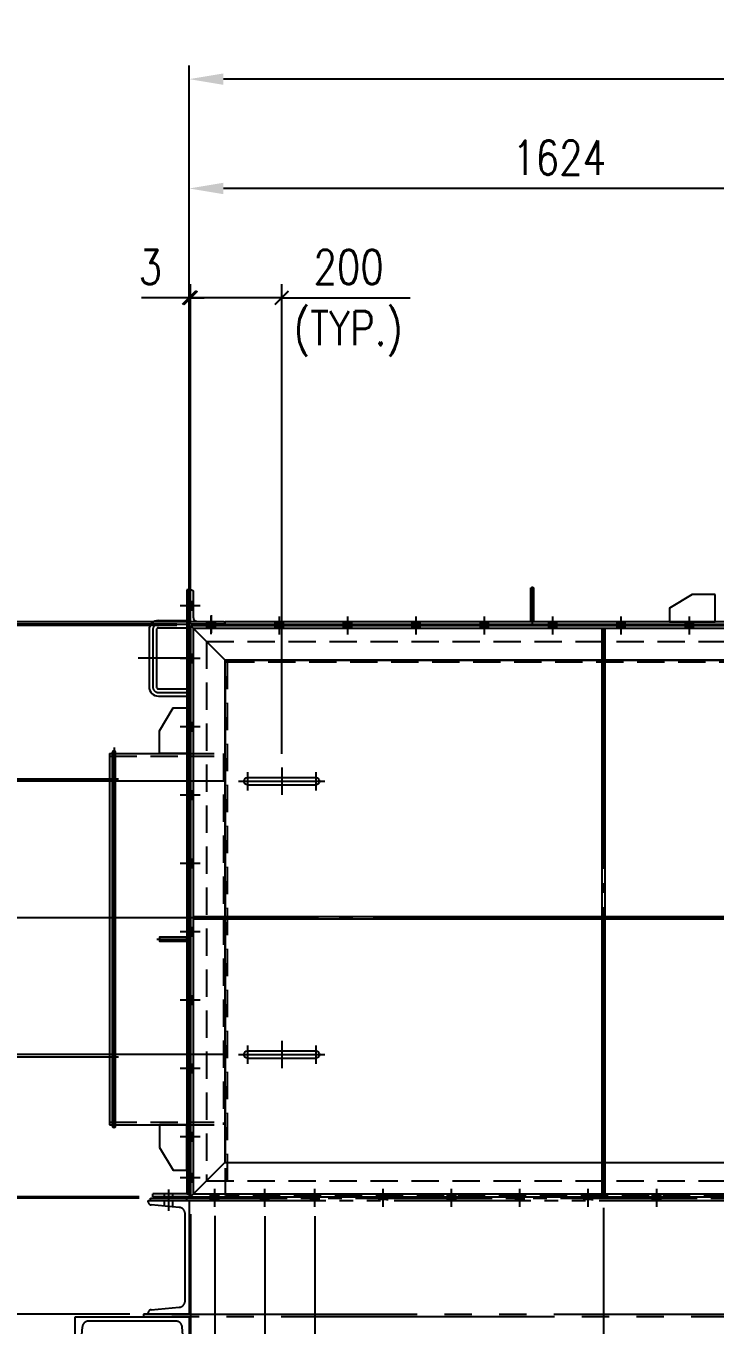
# Model space of a CAD drawing. Header units: millimetres. Extents: x 0 to 232280, y -26939 to 23794.
# Drawn here: x 31677 to 33190, y -11674 to -8822 of the extents above; entities that cross this region are included whole.
import ezdxf

# ---------------------------------------------------------------- set-up
doc = ezdxf.new("R2010")
doc.units = ezdxf.units.MM
doc.header["$LTSCALE"] = 30
for name, pattern in [('JNK-CENTER', [34, 30, -1.5, 1, -1.5]), ('JNK-HIDDEN', [3, 2, -1]), ('JNK-PHANTOM', [15, 10, -1, 1, -1, 1, -1]), ('PHA', [30, 20, -2, 2, -2, 2, -2])]:
    doc.linetypes.add(name, pattern=pattern)
for name, color, linetype in [('CEN-R', 1, 'JNK-CENTER'), ('CON-G', 3, 'Continuous'), ('CON-W', 7, 'Continuous'), ('Dim-W', 7, 'Continuous'), ('HID-Y', 2, 'JNK-HIDDEN'), ('PAN-W', 6, 'PHA'), ('PHA-M', 6, 'JNK-PHANTOM'), ('RET PL', 2, 'Continuous'), ('STL-OBJT', 7, 'Continuous'), ('TXT-Y', 2, 'Continuous')]:
    doc.layers.add(name, color=color, linetype=linetype)
doc.styles.add('SIMPLEX', font='simplex.shx', dxfattribs={"width": 0.8})
doc.dimstyles.new('DIM30', dxfattribs={"dimscale": 30, "dimtxt": 2.5, "dimasz": 2.5, "dimexe": 1, "dimexo": 1, "dimgap": 1, "dimtad": 1, "dimdec": 0, "dimdsep": 46, "dimtxsty": 'SIMPLEX', "dimcen": 0, "dimclrd": 7, "dimclre": 7, "dimclrt": 2, "dimadec": 1, "dimazin": 2, "dimtfac": 1, "dimtdec": 0, "dimtix": 1, "dimtmove": 2, "dimatfit": 0, "dimfxl": 1, "dimtolj": 1, "dimtzin": 0, "dimarcsym": 0})

# ---------------------------------------------------------------- blocks, each defined once
blk = doc.blocks.new('*D948')
at = {"layer": 'DEFPOINTS', "color": 0, "transparency": 16777216}
for p in [(32035.5, -8938.9), (32035.5, -10060.4), (43537.5, -10070.4)]:
    blk.add_point(p, dxfattribs=at)
at = {"layer": 'Dim-W', "color": 7, "lineweight": -2, "transparency": 16777216}
for p, q in [((32035.5, -10030.4), (32035.5, -8908.9)), ((43537.5, -10040.4), (43537.5, -8908.9)), ((43462.5, -8938.9), (32110.5, -8938.9))]:
    blk.add_line(p, q, dxfattribs=at)
at = {"layer": 'Dim-W', "color": 7, "transparency": 16777216}
for points in [[(32110.5, -8926.4), (32110.5, -8951.4), (32035.5, -8938.9)], [(43462.5, -8926.4), (43462.5, -8951.4), (43537.5, -8938.9)]]:
    blk.add_solid(points, dxfattribs=at)
at = {"layer": 'Dim-W', "color": 2, "transparency": 16777216, "insert": (37786.5, -8871.4), "char_height": 75, "attachment_point": 5, "style": 'SIMPLEX'}
blk.add_mtext('\\A1;11502', dxfattribs=at)
blk = doc.blocks.new('*D949')
at = {"layer": 'DEFPOINTS', "color": 0, "transparency": 16777216}
for p in [(32035.5, -9178.9), (33659.5, -9609.9), (32035.5, -10060.4)]:
    blk.add_point(p, dxfattribs=at)
at = {"layer": 'Dim-W', "color": 7, "lineweight": -2, "transparency": 16777216}
for p, q in [((32035.5, -10030.4), (32035.5, -9148.9)), ((33659.5, -9579.9), (33659.5, -9148.9)), ((33584.5, -9178.9), (32110.5, -9178.9))]:
    blk.add_line(p, q, dxfattribs=at)
at = {"layer": 'Dim-W', "color": 7, "transparency": 16777216}
for points in [[(32110.5, -9166.4), (32110.5, -9191.4), (32035.5, -9178.9)], [(33584.5, -9166.4), (33584.5, -9191.4), (33659.5, -9178.9)]]:
    blk.add_solid(points, dxfattribs=at)
at = {"layer": 'Dim-W', "color": 2, "transparency": 16777216, "insert": (32847.5, -9111.4), "char_height": 75, "attachment_point": 5, "style": 'SIMPLEX'}
blk.add_mtext('\\A1;1624', dxfattribs=at)
blk = doc.blocks.new('*D965')
at = {"layer": 'DEFPOINTS', "color": 0, "transparency": 16777216}
for p in [(30206.4, -10138.4), (32038.5, -10138.4), (31131.5, -10780.4)]:
    blk.add_point(p, dxfattribs=at)
at = {"layer": 'Dim-W', "color": 7, "lineweight": -2, "transparency": 16777216}
for p, q in [((32008.5, -10138.4), (30176.4, -10138.4)), ((30206.4, -10705.4), (30206.4, -10213.4)), ((31101.5, -10780.4), (30176.4, -10780.4))]:
    blk.add_line(p, q, dxfattribs=at)
at = {"layer": 'Dim-W', "color": 7, "transparency": 16777216}
for points in [[(30193.9, -10213.4), (30218.9, -10213.4), (30206.4, -10138.4)], [(30193.9, -10705.4), (30218.9, -10705.4), (30206.4, -10780.4)]]:
    blk.add_solid(points, dxfattribs=at)
at = {"layer": 'Dim-W', "color": 2, "transparency": 16777216, "insert": (30132.8, -10449.4), "char_height": 75, "attachment_point": 5, "rotation": 90, "style": 'SIMPLEX'}
blk.add_mtext('\\A1;642', dxfattribs=at)
blk = doc.blocks.new('*D966')
at = {"layer": 'DEFPOINTS', "color": 0, "transparency": 16777216}
for p in [(29726.4, -10780.4), (29808.7, -10780.4), (31935.5, -11650.4)]:
    blk.add_point(p, dxfattribs=at)
at = {"layer": 'Dim-W', "color": 7, "lineweight": -2, "transparency": 16777216}
for p, q in [((29778.7, -10780.4), (29696.4, -10780.4)), ((29726.4, -11575.4), (29726.4, -10855.4)), ((31905.5, -11650.4), (29696.4, -11650.4))]:
    blk.add_line(p, q, dxfattribs=at)
at = {"layer": 'Dim-W', "color": 7, "transparency": 16777216}
for points in [[(29713.9, -10855.4), (29738.9, -10855.4), (29726.4, -10780.4)], [(29713.9, -11575.4), (29738.9, -11575.4), (29726.4, -11650.4)]]:
    blk.add_solid(points, dxfattribs=at)
at = {"layer": 'Dim-W', "color": 2, "transparency": 16777216, "insert": (29658.3, -11192.7), "char_height": 75, "attachment_point": 5, "rotation": 90, "style": 'SIMPLEX'}
blk.add_mtext('\\A1;870', dxfattribs=at)
blk = doc.blocks.new('*D967')
at = {"layer": 'DEFPOINTS', "color": 0, "transparency": 16777216}
for p in [(31955.5, -11395.4), (29966.4, -11650.4), (31935.5, -11650.4)]:
    blk.add_point(p, dxfattribs=at)
at = {"layer": 'Dim-W', "color": 7, "lineweight": -2, "transparency": 16777216}
for p, q in [((31925.5, -11395.4), (29936.4, -11395.4)), ((29966.4, -11470.4), (29966.4, -11575.4)), ((31905.5, -11650.4), (29936.4, -11650.4))]:
    blk.add_line(p, q, dxfattribs=at)
at = {"layer": 'Dim-W', "color": 7, "transparency": 16777216}
for points in [[(29953.9, -11470.4), (29978.9, -11470.4), (29966.4, -11395.4)], [(29953.9, -11575.4), (29978.9, -11575.4), (29966.4, -11650.4)]]:
    blk.add_solid(points, dxfattribs=at)
at = {"layer": 'Dim-W', "color": 2, "transparency": 16777216, "insert": (29897.5, -11500.4), "char_height": 75, "attachment_point": 5, "rotation": 90, "style": 'SIMPLEX'}
blk.add_mtext('\\A1;255', dxfattribs=at)
blk = doc.blocks.new('*D968')
at = {"layer": 'DEFPOINTS', "color": 0, "transparency": 16777216}
for p in [(29966.4, -11392.4), (31955.5, -11392.4), (31955.5, -11395.4)]:
    blk.add_point(p, dxfattribs=at)
at = {"layer": 'Dim-W', "color": 7, "lineweight": -2, "transparency": 16777216}
for p, q in [((29966.4, -11317.4), (29966.4, -11242.4)), ((31925.5, -11392.4), (29936.4, -11392.4)), ((31925.5, -11395.4), (29936.4, -11395.4)), ((29966.4, -11395.4), (29966.4, -11392.4)), ((29966.4, -11470.4), (29966.4, -11545.4))]:
    blk.add_line(p, q, dxfattribs=at)
at = {"layer": 'Dim-W', "color": 7, "transparency": 16777216}
for points in [[(29953.9, -11317.4), (29978.9, -11317.4), (29966.4, -11392.4)], [(29953.9, -11470.4), (29978.9, -11470.4), (29966.4, -11395.4)]]:
    blk.add_solid(points, dxfattribs=at)
at = {"layer": 'Dim-W', "color": 2, "transparency": 16777216, "insert": (30034, -11332.6), "char_height": 75, "attachment_point": 5, "rotation": 90, "style": 'SIMPLEX'}
blk.add_mtext('\\A1;*3', dxfattribs=at)
blk = doc.blocks.new('*D969')
at = {"layer": 'DEFPOINTS', "color": 0, "transparency": 16777216}
for p in [(31131.5, -10780.4), (30206.4, -11392.4), (31955.5, -11392.4)]:
    blk.add_point(p, dxfattribs=at)
at = {"layer": 'Dim-W', "color": 7, "lineweight": -2, "transparency": 16777216}
for p, q in [((31101.5, -10780.4), (30176.4, -10780.4)), ((30206.4, -10855.4), (30206.4, -11317.4)), ((31925.5, -11392.4), (30176.4, -11392.4))]:
    blk.add_line(p, q, dxfattribs=at)
at = {"layer": 'Dim-W', "color": 7, "transparency": 16777216}
for points in [[(30193.9, -10855.4), (30218.9, -10855.4), (30206.4, -10780.4)], [(30193.9, -11317.4), (30218.9, -11317.4), (30206.4, -11392.4)]]:
    blk.add_solid(points, dxfattribs=at)
at = {"layer": 'Dim-W', "color": 2, "transparency": 16777216, "insert": (30138.9, -11086.4), "char_height": 75, "attachment_point": 5, "rotation": 90, "style": 'SIMPLEX'}
blk.add_mtext('\\A1;612', dxfattribs=at)
blk = doc.blocks.new('*D970')
at = {"layer": 'DEFPOINTS', "color": 0, "transparency": 16777216}
for p in [(29966.4, -10135.4), (32038.5, -10135.4), (32038.5, -10138.4)]:
    blk.add_point(p, dxfattribs=at)
at = {"layer": 'Dim-W', "color": 7, "lineweight": -2, "transparency": 16777216}
for p, q in [((29966.4, -10060.4), (29966.4, -9985.4)), ((32008.5, -10135.4), (29936.4, -10135.4)), ((32008.5, -10138.4), (29936.4, -10138.4)), ((29966.4, -10138.4), (29966.4, -10135.4)), ((29966.4, -10213.4), (29966.4, -10288.4))]:
    blk.add_line(p, q, dxfattribs=at)
at = {"layer": 'Dim-W', "color": 7, "transparency": 16777216}
for points in [[(29953.9, -10060.4), (29978.9, -10060.4), (29966.4, -10135.4)], [(29953.9, -10213.4), (29978.9, -10213.4), (29966.4, -10138.4)]]:
    blk.add_solid(points, dxfattribs=at)
at = {"layer": 'Dim-W', "color": 2, "transparency": 16777216, "insert": (29890, -10059), "char_height": 75, "attachment_point": 5, "rotation": 90, "style": 'SIMPLEX'}
blk.add_mtext('\\A1;*3', dxfattribs=at)
blk = doc.blocks.new('*D834')
at = {"layer": 'DEFPOINTS', "color": 0, "transparency": 16777216}
for p in [(30446.4, -10480.4), (32143.5, -10480.4), (31131.5, -10780.4)]:
    blk.add_point(p, dxfattribs=at)
at = {"layer": 'Dim-W', "color": 7, "lineweight": -2, "transparency": 16777216}
for p, q in [((32113.5, -10480.4), (30416.4, -10480.4)), ((30446.4, -10705.4), (30446.4, -10555.4)), ((31101.5, -10780.4), (30416.4, -10780.4))]:
    blk.add_line(p, q, dxfattribs=at)
at = {"layer": 'Dim-W', "color": 7, "transparency": 16777216}
for points in [[(30433.9, -10555.4), (30458.9, -10555.4), (30446.4, -10480.4)], [(30433.9, -10705.4), (30458.9, -10705.4), (30446.4, -10780.4)]]:
    blk.add_solid(points, dxfattribs=at)
at = {"layer": 'Dim-W', "color": 2, "transparency": 16777216, "insert": (30378.9, -10630.4), "char_height": 75, "attachment_point": 5, "rotation": 90, "style": 'SIMPLEX'}
blk.add_mtext('\\A1;300', dxfattribs=at)
blk = doc.blocks.new('*D971')
at = {"layer": 'DEFPOINTS', "color": 0, "transparency": 16777216}
for p in [(30446.4, -10130.4), (32038.5, -10135.4), (32113.5, -10130.4)]:
    blk.add_point(p, dxfattribs=at)
at = {"layer": 'Dim-W', "color": 7, "lineweight": -2, "transparency": 16777216}
for p, q in [((30446.4, -10055.4), (30446.4, -9980.4)), ((32083.5, -10130.4), (30416.4, -10130.4)), ((32008.5, -10135.4), (30416.4, -10135.4)), ((30446.4, -10135.4), (30446.4, -10130.4)), ((30446.4, -10210.4), (30446.4, -10285.4))]:
    blk.add_line(p, q, dxfattribs=at)
at = {"layer": 'Dim-W', "color": 7, "transparency": 16777216}
for points in [[(30433.9, -10055.4), (30458.9, -10055.4), (30446.4, -10130.4)], [(30433.9, -10210.4), (30458.9, -10210.4), (30446.4, -10135.4)]]:
    blk.add_solid(points, dxfattribs=at)
at = {"layer": 'Dim-W', "color": 2, "transparency": 16777216, "insert": (30370, -9994.9), "char_height": 75, "attachment_point": 5, "rotation": 90, "style": 'SIMPLEX'}
blk.add_mtext('\\A1;{\\Fsimplex|c129;\\W0.8;PL.5t}', dxfattribs=at)
blk = doc.blocks.new('A$C114C44F1')
at = {"layer": 'CEN-R'}
for p, q in [((0, 95), (0, -95)), ((-20, 75), (20, 75)), ((-30, 0), (30, 0)), ((-20, -75), (20, -75))]:
    blk.add_line(p, q, dxfattribs=at)
at = {"layer": 'CON-G'}
for p, q in [((-8, 75), (-8, -75)), ((8, 75), (8, -75))]:
    blk.add_line(p, q, dxfattribs=at)
for centre, start, end in [((0, 75), 0, 180), ((0, -75), 180, 0)]:
    blk.add_arc(centre, 8, start, end, dxfattribs=at)
blk = doc.blocks.new('A$C3BC024E6')
at = {"layer": 'CEN-R'}
for p, q in [((-75, 62.5), (-75, -62.5)), ((-62.5, 75), (0, 75)), ((0, 0), (-107.2, 0)), ((-62.5, -75), (0, -75))]:
    blk.add_line(p, q, dxfattribs=at)
for centre, start, end in [((-62.5, 62.5), 90, 180), ((-62.5, -62.5), 180, 270)]:
    blk.add_arc(centre, 12.5, start, end, dxfattribs=at)
at = {"layer": 'CON-G'}
for p, q in [((-83, 62.5), (-83, -62.5)), ((-67, 62.5), (-67, -62.5)), ((-62.5, 83), (0, 83)), ((-62.5, 67), (0, 67)), ((-62.5, -67), (0, -67)), ((-62.5, -83), (0, -83))]:
    blk.add_line(p, q, dxfattribs=at)
for centre, radius, start, end in [((-62.5, 62.5), 20.5, 90, 180), ((-62.5, 62.5), 4.5, 90, 180), ((-62.5, -62.5), 20.5, 180, 270), ((-62.5, -62.5), 4.5, 180, 270)]:
    blk.add_arc(centre, radius, start, end, dxfattribs=at)
blk = doc.blocks.new('A$C22F44257')
at = {"layer": 'CEN-R'}
blk.add_line((0, 14), (0, -17.5), dxfattribs=at)
at = {"layer": 'HID-Y'}
for p, q in [((-9, 0), (-9, -6)), ((9, 0), (9, -6))]:
    blk.add_line(p, q, dxfattribs=at)
blk = doc.blocks.new('A$C1E9C7F7A')
at = {"layer": 'Dim-W'}
blk.add_solid([(-9, 31), (-9, 17), (9, 31), (9, 17)], dxfattribs=at)
at = {"layer": 'STL-OBJT', "rotation": 180}
for p in [(0, 25), (0, 17)]:
    blk.add_blockref('A$C22F44257', p, dxfattribs=at)
blk = doc.blocks.new('*D913')
at = {"layer": 'DEFPOINTS', "color": 0, "transparency": 16777216}
for p in [(32038.5, -11400.4), (35835, -11395.4), (32038.5, -12856.4)]:
    blk.add_point(p, dxfattribs=at)
at = {"layer": 'Dim-W', "color": 7, "lineweight": -2, "transparency": 16777216}
for p, q in [((32038.5, -11430.4), (32038.5, -12886.4)), ((35835, -11425.4), (35835, -12886.4)), ((35760, -12856.4), (32113.5, -12856.4))]:
    blk.add_line(p, q, dxfattribs=at)
at = {"layer": 'Dim-W', "color": 7, "transparency": 16777216}
for points in [[(32113.5, -12843.9), (32113.5, -12868.9), (32038.5, -12856.4)], [(35760, -12843.9), (35760, -12868.9), (35835, -12856.4)]]:
    blk.add_solid(points, dxfattribs=at)
at = {"layer": 'Dim-W', "color": 2, "transparency": 16777216, "insert": (33978.6, -12787.2), "char_height": 75, "attachment_point": 5, "style": 'SIMPLEX'}
blk.add_mtext('\\A1;3796.5', dxfattribs=at)
blk = doc.blocks.new('*D914')
at = {"layer": 'DEFPOINTS', "color": 0, "transparency": 16777216}
for p in [(32038.5, -11400.4), (32035.5, -12726.5), (32035.5, -12856.4)]:
    blk.add_point(p, dxfattribs=at)
at = {"layer": 'Dim-W', "color": 7, "lineweight": -2, "transparency": 16777216}
for p, q in [((32038.5, -11430.4), (32038.5, -12886.4)), ((32035.5, -12756.5), (32035.5, -12886.4)), ((31960.5, -12856.4), (31885.5, -12856.4)), ((32038.5, -12856.4), (32035.5, -12856.4)), ((32113.5, -12856.4), (32188.5, -12856.4))]:
    blk.add_line(p, q, dxfattribs=at)
at = {"layer": 'Dim-W', "color": 7, "transparency": 16777216}
for points in [[(31960.5, -12843.9), (31960.5, -12868.9), (32035.5, -12856.4)], [(32113.5, -12843.9), (32113.5, -12868.9), (32038.5, -12856.4)]]:
    blk.add_solid(points, dxfattribs=at)
at = {"layer": 'Dim-W', "color": 2, "transparency": 16777216, "insert": (31954.1, -12734.4), "char_height": 75, "attachment_point": 5, "style": 'SIMPLEX'}
blk.add_mtext('\\A1;\\P*3', dxfattribs=at)
blk = doc.blocks.new('*D812')
at = {"layer": 'DEFPOINTS', "color": 0, "transparency": 16777216}
for p in [(31131.5, -10780.4), (30446.4, -11080.4), (32143.5, -11080.4)]:
    blk.add_point(p, dxfattribs=at)
at = {"layer": 'Dim-W', "color": 7, "lineweight": -2, "transparency": 16777216}
for p, q in [((31101.5, -10780.4), (30416.4, -10780.4)), ((30446.4, -10855.4), (30446.4, -11005.4)), ((32113.5, -11080.4), (30416.4, -11080.4))]:
    blk.add_line(p, q, dxfattribs=at)
at = {"layer": 'Dim-W', "color": 7, "transparency": 16777216}
for points in [[(30433.9, -10855.4), (30458.9, -10855.4), (30446.4, -10780.4)], [(30433.9, -11005.4), (30458.9, -11005.4), (30446.4, -11080.4)]]:
    blk.add_solid(points, dxfattribs=at)
at = {"layer": 'Dim-W', "color": 2, "transparency": 16777216, "insert": (30378.9, -10930.4), "char_height": 75, "attachment_point": 5, "rotation": 90, "style": 'SIMPLEX'}
blk.add_mtext('\\A1;300', dxfattribs=at)
blk = doc.blocks.new('A$C6F3F602F')
at = {"layer": 'CEN-R'}
for p, q in [((-29, 0), (15, 0)), ((-29, 0), (15, 0)), ((-29, -150), (15, -150)), ((-29, -150), (15, -150)), ((-29, -300), (15, -300)), ((-29, -300), (15, -300)), ((-29, -450), (15, -450)), ((-29, -450), (15, -450)), ((-29, -600), (15, -600)), ((-29, -600), (15, -600)), ((-29, -750), (15, -750)), ((-29, -750), (15, -750)), ((-29, -900), (15, -900)), ((-29, -900), (15, -900)), ((-29, -1050), (15, -1050)), ((-29, -1050), (15, -1050)), ((-29, -1140), (15, -1140)), ((-29, -1140), (15, -1140))]:
    blk.add_line(p, q, dxfattribs=at)
at = {"layer": 'Dim-W'}
for points in [[(-14, 9), (-14, -9), (0, 9), (0, -9)], [(-14, -141), (-14, -159), (0, -141), (0, -159)], [(-14, -291), (-14, -309), (0, -291), (0, -309)], [(-14, -441), (-14, -459), (0, -441), (0, -459)], [(-14, -591), (-14, -609), (0, -591), (0, -609)], [(-14, -741), (-14, -759), (0, -741), (0, -759)], [(-14, -891), (-14, -909), (0, -891), (0, -909)], [(-14, -1041), (-14, -1059), (0, -1041), (0, -1059)], [(-14, -1131), (-14, -1149), (0, -1131), (0, -1149)]]:
    blk.add_solid(points, dxfattribs=at)
at = {"layer": 'HID-Y'}
for p, q in [((-14, 9), (-8, 9)), ((-5, 9), (0, 9)), ((-14, -9), (-8, -9)), ((-5, -9), (0, -9)), ((-14, -141), (-8, -141)), ((-5, -141), (0, -141)), ((-14, -159), (-8, -159)), ((-5, -159), (0, -159)), ((-14, -291), (-8, -291)), ((-14, -309), (-8, -309)), ((-5, -291), (0, -291)), ((-5, -309), (0, -309)), ((-14, -441), (-8, -441)), ((-5, -441), (0, -441)), ((-14, -459), (-8, -459)), ((-5, -459), (0, -459)), ((-14, -591), (-8, -591)), ((-5, -591), (0, -591)), ((-14, -609), (-8, -609)), ((-5, -609), (0, -609)), ((-14, -741), (-8, -741)), ((-5, -741), (0, -741)), ((-14, -759), (-8, -759)), ((-5, -759), (0, -759)), ((-14, -891), (-8, -891)), ((-14, -909), (-8, -909)), ((-5, -891), (0, -891)), ((-5, -909), (0, -909)), ((-14, -1041), (-8, -1041)), ((-5, -1041), (0, -1041)), ((-14, -1059), (-8, -1059)), ((-5, -1059), (0, -1059)), ((-14, -1131), (-8, -1131)), ((-5, -1131), (0, -1131)), ((-14, -1149), (-8, -1149)), ((-5, -1149), (0, -1149))]:
    blk.add_line(p, q, dxfattribs=at)
blk = doc.blocks.new('A$C1AD52F16')
at = {"layer": 'CEN-R'}
blk.add_line((0, 77.6), (0, -3.8), dxfattribs=at)
at = {"layer": 'CON-G'}
blk.add_lwpolyline([(-3, 75), (3, 75), (3, 0), (-3, 0)], close=True, dxfattribs=at)
blk = doc.blocks.new('A$C5646093A')
at = {"layer": 'CON-G'}
blk.add_blockref('A$C1AD52F16', (0, 0), dxfattribs=at)
blk = doc.blocks.new('A$C2AD36366')
at = {"layer": 'PAN-W'}
for p, q in [((-5909, 304.7), (-6282.7, 304.7)), ((-5906, 304.7), (-5909, 304.7)), ((-6282.7, -304.7), (-5909, -304.7)), ((-5909, -304.7), (-5906, -304.7))]:
    blk.add_line(p, q, dxfattribs=at)
blk = doc.blocks.new('*D759')
at = {"layer": 'DEFPOINTS', "color": 0, "transparency": 16777216}
for p in [(32945, -11386.4), (32038.5, -12376.4), (32038.5, -12376.4)]:
    blk.add_point(p, dxfattribs=at)
at = {"layer": 'Dim-W', "color": 7, "lineweight": -2, "transparency": 16777216}
for p, q in [((32945, -11416.4), (32945, -12406.4)), ((32870, -12376.4), (32113.5, -12376.4))]:
    blk.add_line(p, q, dxfattribs=at)
at = {"layer": 'Dim-W', "color": 7, "transparency": 16777216}
for points in [[(32113.5, -12363.9), (32113.5, -12388.9), (32038.5, -12376.4)], [(32870, -12363.9), (32870, -12388.9), (32945, -12376.4)]]:
    blk.add_solid(points, dxfattribs=at)
at = {"layer": 'Dim-W', "color": 2, "transparency": 16777216, "insert": (32491.7, -12308.9), "char_height": 75, "attachment_point": 5, "style": 'SIMPLEX'}
blk.add_mtext('\\A1;906.5', dxfattribs=at)
blk = doc.blocks.new('_ArchTick')
at = {"color": 0, "linetype": 'ByBlock', "const_width": 0.15}
blk.add_lwpolyline([(-0.5, -0.5), (0.5, 0.5)], dxfattribs=at)
blk = doc.blocks.new('*D778')
at = {"layer": 'DEFPOINTS', "color": 0, "transparency": 16777216}
for p in [(32038.5, -9418.9), (32038.5, -10123.7), (32238.5, -10450.4)]:
    blk.add_point(p, dxfattribs=at)
at = {"layer": 'Dim-W', "color": 7, "lineweight": -2, "transparency": 16777216}
for p, q in [((32038.5, -10093.7), (32038.5, -9388.9)), ((32238.5, -10420.4), (32238.5, -9388.9)), ((32038.5, -9418.9), (32008.5, -9418.9)), ((32238.5, -9418.9), (32038.5, -9418.9)), ((32238.5, -9418.9), (32268.5, -9418.9))]:
    blk.add_line(p, q, dxfattribs=at)
at = {"layer": 'Dim-W', "color": 7, "lineweight": -2, "transparency": 16777216, "xscale": 30, "yscale": 30, "zscale": 30}
blk.add_blockref('_ArchTick', (32038.5, -9418.9), dxfattribs=at)
at = {"layer": 'Dim-W', "color": 7, "lineweight": -2, "transparency": 16777216, "xscale": 30, "yscale": 30, "zscale": 30, "rotation": 180}
blk.add_blockref('_ArchTick', (32238.5, -9418.9), dxfattribs=at)
at = {"layer": 'Dim-W', "color": 2, "transparency": 16777216, "insert": (32385.4, -9351.4), "char_height": 75, "attachment_point": 5, "style": 'SIMPLEX'}
blk.add_mtext('\\A1;200', dxfattribs=at)
blk = doc.blocks.new('*D779')
at = {"layer": 'DEFPOINTS', "color": 0, "transparency": 16777216}
for p in [(32038.5, -9418.9), (32038.5, -10123.7), (32238.5, -10450.4)]:
    blk.add_point(p, dxfattribs=at)
at = {"layer": 'Dim-W', "color": 7, "lineweight": -2, "transparency": 16777216}
for p, q in [((32038.5, -10093.7), (32038.5, -9388.9)), ((32238.5, -10420.4), (32238.5, -9388.9)), ((32038.5, -9418.9), (32008.5, -9418.9)), ((32238.5, -9418.9), (32038.5, -9418.9)), ((32238.5, -9418.9), (32268.5, -9418.9))]:
    blk.add_line(p, q, dxfattribs=at)
at = {"layer": 'Dim-W', "color": 7, "lineweight": -2, "transparency": 16777216, "xscale": 30, "yscale": 30, "zscale": 30}
blk.add_blockref('_ArchTick', (32038.5, -9418.9), dxfattribs=at)
at = {"layer": 'Dim-W', "color": 7, "lineweight": -2, "transparency": 16777216, "xscale": 30, "yscale": 30, "zscale": 30, "rotation": 180}
blk.add_blockref('_ArchTick', (32238.5, -9418.9), dxfattribs=at)
at = {"layer": 'Dim-W', "color": 2, "transparency": 16777216, "insert": (32385.4, -9351.4), "char_height": 75, "attachment_point": 5, "style": 'SIMPLEX'}
blk.add_mtext('\\A1;200', dxfattribs=at)
blk = doc.blocks.new('*D780')
at = {"layer": 'DEFPOINTS', "color": 0, "transparency": 16777216}
for p in [(32035.5, -9418.9), (32035.5, -10093.7), (32038.5, -10093.7)]:
    blk.add_point(p, dxfattribs=at)
at = {"layer": 'Dim-W', "color": 7, "lineweight": -2, "transparency": 16777216}
for p, q in [((32035.5, -10063.7), (32035.5, -9388.9)), ((32038.5, -10063.7), (32038.5, -9388.9)), ((32035.5, -9418.9), (32005.5, -9418.9)), ((32038.5, -9418.9), (32035.5, -9418.9)), ((32038.5, -9418.9), (32068.5, -9418.9))]:
    blk.add_line(p, q, dxfattribs=at)
at = {"layer": 'Dim-W', "color": 7, "lineweight": -2, "transparency": 16777216, "xscale": 30, "yscale": 30, "zscale": 30}
blk.add_blockref('_ArchTick', (32035.5, -9418.9), dxfattribs=at)
at = {"layer": 'Dim-W', "color": 7, "lineweight": -2, "transparency": 16777216, "xscale": 30, "yscale": 30, "zscale": 30, "rotation": 180}
blk.add_blockref('_ArchTick', (32038.5, -9418.9), dxfattribs=at)
at = {"layer": 'Dim-W', "color": 2, "transparency": 16777216, "insert": (31950.2, -9351.4), "char_height": 75, "attachment_point": 5, "style": 'SIMPLEX'}
blk.add_mtext('\\A1;3', dxfattribs=at)

msp = doc.modelspace()

# ---------------------------------------------------------------- hatches: boundary and pattern name
at = {"layer": 'CON-W'}
h = msp.add_hatch(color=256, dxfattribs=at)
h.paths.add_polyline_path([(32038.48, -10086.35), (32044.48, -10086.35), (32044.48, -10095.35), (32038.48, -10095.35)])
h.paths.add_polyline_path([(32030.48, -10086.35), (32035.48, -10086.35), (32035.48, -10095.35), (32030.48, -10095.35)])
h.paths.add_polyline_path([(32030.48, -10095.35), (32035.48, -10095.35), (32035.48, -10104.35), (32030.48, -10104.35)])
h.paths.add_polyline_path([(32038.48, -10095.35), (32044.48, -10095.35), (32044.48, -10104.35), (32038.48, -10104.35)])

# ---------------------------------------------------------------- linework, layer by layer
at = {"layer": 'CEN-R'}
for p, q in [((32059.48, -10095.35), (32015.48, -10095.35)), ((32059.48, -10095.35), (32015.48, -10095.35)), ((32083.48, -10115.38), (32083.48, -10154.47)), ((31870.48, -10405.82), (31870.48, -11237.37)), ((31865.48, -10416.37), (31875.48, -10416.37)), ((44559.46, -10780.37), (31162.43, -10780.37)), ((31964.77, -10826.87), (32040.76, -10826.87)), ((31865.48, -11237.37), (31875.48, -11237.37)), ((31990.48, -11419.54), (31990.48, -11376.16)), ((31990.48, -11423.37), (31990.48, -11376.16))]:
    msp.add_line(p, q, dxfattribs=at)
at = {"layer": 'CEN-R', "ltscale": 0.7}
msp.add_line((32944.98, -11386.35), (32944.98, -10144.35), dxfattribs=at)
at = {"layer": 'CON-G'}
for p, q in [((32030.48, -10060.35), (32030.48, -11386.35)), ((32035.48, -10060.35), (32030.48, -10060.35)), ((32035.48, -11386.35), (32035.48, -10060.35)), ((32038.48, -10138.35), (39734.98, -10138.35)), ((32038.48, -10138.35), (32038.48, -11392.35)), ((32113.48, -10213.35), (32038.48, -10138.35)), ((32044.48, -10144.35), (35828.98, -10144.35)), ((32044.48, -10144.35), (32044.48, -11386.35)), ((33413.98, -10130.35), (32113.48, -10130.35)), ((32113.48, -10130.35), (32113.48, -10135.35)), ((32113.48, -10135.35), (33422.98, -10135.35)), ((32113.48, -10213.35), (35759.98, -10213.35)), ((32113.48, -10213.35), (32113.48, -11317.35)), ((31860.48, -10419.37), (32030.48, -10419.37)), ((31860.48, -10419.37), (31860.48, -11234.37)), ((31867.48, -11237.37), (31867.48, -10416.37)), ((31873.48, -11237.37), (31873.48, -10416.37)), ((32044.48, -10777.37), (32941.98, -10777.37)), ((32947.98, -10777.37), (33219.68, -10777.37)), ((32941.98, -10783.37), (32044.48, -10783.37)), ((33219.68, -10783.37), (32947.98, -10783.37)), ((31860.48, -11234.37), (31867.48, -11234.37)), ((31873.48, -11234.37), (32030.48, -11234.37)), ((32113.48, -11317.35), (32038.48, -11392.35)), ((32113.48, -11317.35), (35759.98, -11317.35)), ((32038.48, -11386.35), (31955.48, -11386.35)), ((31955.48, -11392.35), (31955.48, -11386.35)), ((32038.48, -11392.35), (31955.48, -11392.35)), ((32030.48, -11386.35), (32035.48, -11386.35)), ((32035.48, -11386.35), (32035.48, -11392.35)), ((32038.48, -11392.35), (35834.98, -11392.35)), ((32044.48, -11386.35), (35828.98, -11386.35))]:
    msp.add_line(p, q, dxfattribs=at)
msp.add_lwpolyline([(32038.48, -10135.35), (32038.48, -10060.35), (32040.48, -10060.35, -0.4142136), (32044.48, -10064.35), (32044.48, -10120.85, 0.4142136), (32052.98, -10129.35), (32109.48, -10129.35, -0.4142136), (32113.48, -10133.35), (32113.48, -10135.35)], format="xyb", close=True, dxfattribs=at)
at = {"layer": 'CON-G', "flags": 128}
for points in [[(33189.53, -10070.35), (33139.53, -10070.35), (33089.53, -10100.35), (33089.53, -10130.35), (33189.53, -10130.35), (33189.53, -10070.35)], [(31970.48, -10419.37), (31970.48, -10369.37), (32000.48, -10319.37), (32030.48, -10319.37), (32030.48, -10419.37), (31970.48, -10419.37)], [(31970.48, -11234.37), (31970.48, -11284.37), (32000.48, -11334.37), (32030.48, -11334.37), (32030.48, -11234.37), (31970.48, -11234.37)]]:
    msp.add_lwpolyline(points, dxfattribs=at)
at = {"layer": 'CON-G'}
for points in [[(32947.98, -11386.35), (32941.98, -11386.35), (32941.98, -10144.35), (32947.98, -10144.35)], [(32030.48, -10822.37), (31970.48, -10822.37), (31970.48, -10831.37), (32030.48, -10831.37)]]:
    msp.add_lwpolyline(points, close=True, dxfattribs=at)
for centre, start, end in [((31870.48, -10416.37), 0, 180), ((31870.48, -11237.37), 180, 0)]:
    msp.add_arc(centre, 3, start, end, dxfattribs=at)
at = {"layer": 'Dim-W'}
for p, q in [((32035.48, -9418.92), (31930.76, -9418.92)), ((32238.48, -9418.92), (32520.74, -9418.92)), ((32091.48, -11434.16), (32091.48, -12343.92)), ((32201.48, -11434.69), (32201.48, -12343.92)), ((32311.48, -11434.69), (32311.48, -12343.92))]:
    msp.add_line(p, q, dxfattribs=at)
msp.add_solid([(32074.48, -10129.35), (32074.48, -10144.35), (32092.48, -10129.35), (32092.48, -10144.35)], dxfattribs=at)
at = {"layer": 'HID-Y'}
for p, q in [((32035.48, -10086.35), (32030.48, -10086.35)), ((32044.48, -10086.35), (32038.48, -10086.35)), ((32035.48, -10104.35), (32030.48, -10104.35)), ((32044.48, -10104.35), (32038.48, -10104.35)), ((32074.48, -10129.35), (32074.48, -10144.35)), ((32092.48, -10129.35), (32092.48, -10144.35)), ((32073.48, -10173.35), (35799.98, -10173.35)), ((32073.48, -10173.35), (32073.48, -11357.35)), ((31860.48, -10425.37), (32030.48, -10425.37)), ((31867.48, -10419.37), (31873.48, -10419.37)), ((32030.48, -10419.37), (32110.48, -10419.37)), ((32030.48, -10425.37), (32110.48, -10425.37)), ((32110.48, -10419.37), (32110.48, -11234.37)), ((31860.48, -11228.37), (32030.48, -11228.37)), ((31867.48, -11234.37), (31873.48, -11234.37)), ((32030.48, -11228.37), (32110.48, -11228.37)), ((32030.48, -11234.37), (32110.48, -11234.37)), ((32073.48, -11357.35), (35799.98, -11357.35)), ((31981.48, -11392.35), (31981.48, -11386.35)), ((31981.48, -11413.4), (31981.48, -11400.35)), ((31999.48, -11392.35), (31999.48, -11386.35)), ((31999.48, -11414.97), (31999.48, -11400.35))]:
    msp.add_line(p, q, dxfattribs=at)
for centre, start, end in [((31870.48, -10416.37), 180, 0), ((31870.48, -11237.37), 0, 180)]:
    msp.add_arc(centre, 3, start, end, dxfattribs=at)
at = {"layer": 'PAN-W'}
for p, q in [((32015.48, -11650.35), (31935.48, -11650.35)), ((31935.48, -11650.35), (31935.48, -11656.35)), ((31935.48, -11650.35), (43637.48, -11650.35)), ((31935.48, -11650.35), (31935.48, -11656.35)), ((31935.48, -11656.35), (32015.48, -11656.35)), ((43637.48, -11656.35), (31935.48, -11656.35))]:
    msp.add_line(p, q, dxfattribs=at)
for points in [[(32035.48, -11400.35), (32035.48, -11650.35), (31945.48, -11650.35), (31945.48, -11647.31, -0.3888787), (31951.87, -11640.34), (32013.7, -11634.93, 0.3888787), (32026.48, -11620.98), (32026.48, -11429.72, 0.3888787), (32013.7, -11415.78), (31951.87, -11410.37, -0.3888787), (31945.48, -11403.39), (31945.48, -11400.35)], [(31785.48, -11656.35), (32035.48, -11656.35), (32035.48, -11746.35), (32032.44, -11746.35, -0.3888787), (32025.46, -11739.96), (32020.06, -11678.13, 0.3888787), (32006.11, -11665.35), (31814.85, -11665.35, 0.3888787), (31800.91, -11678.13), (31795.5, -11739.96, -0.3888787), (31788.52, -11746.35), (31785.48, -11746.35)]]:
    msp.add_lwpolyline(points, format="xyb", close=True, dxfattribs=at)
at = {"layer": 'PHA-M'}
for p, q in [((31950.48, -11395.35), (43617.48, -11395.35)), ((31950.48, -11400.35), (31950.48, -11395.35)), ((32030.48, -11400.35), (32030.48, -11395.35)), ((32035.48, -11400.35), (43537.48, -11400.35))]:
    msp.add_line(p, q, dxfattribs=at)
at = {"layer": 'RET PL', "color": 6, "linetype": 'JNK-HIDDEN'}
for points in [[(32115.48, -11389.35), (32115.48, -10218.35), (32118.48, -10218.35), (32118.48, -11392.35)], [(35831.98, -10215.35), (32118.48, -10215.35), (32118.48, -10218.35), (35834.98, -10218.35), (35834.98, -10218.35)], [(35834.98, -11389.35), (32115.48, -11389.35)], [(32118.48, -11392.35), (35831.98, -11392.35)]]:
    msp.add_lwpolyline(points, dxfattribs=at)

# ---------------------------------------------------------------- block references
at = {"layer": 'CON-G'}
msp.add_blockref('A$C3BC024E6', (32030.48, -10210.37), dxfattribs=at)
at = {"layer": 'CON-G', "xscale": -1, "rotation": 90}
for p in [(32238.48, -10480.37), (32238.48, -11080.37)]:
    msp.add_blockref('A$C114C44F1', p, dxfattribs=at)
at = {"layer": 'Dim-W'}
for name, p in [('A$C5646093A', (32788.48, -10130.35)), ('A$C1E9C7F7A', (32083.48, -10160.33)), ('A$C1E9C7F7A', (32233.48, -10161.33)), ('A$C1E9C7F7A', (32383.48, -10161.33)), ('A$C1E9C7F7A', (32533.48, -10161.33)), ('A$C1E9C7F7A', (32683.48, -10161.33)), ('A$C1E9C7F7A', (32833.48, -10161.33)), ('A$C1E9C7F7A', (32983.48, -10161.33)), ('A$C1E9C7F7A', (33133.48, -10161.33)), ('A$C6F3F602F', (32044.48, -10210.35)), ('A$C2AD36366', (37786.48, -10780.37)), ('A$C1E9C7F7A', (32461.48, -11417.33)), ('A$C1E9C7F7A', (32611.48, -11417.33)), ('A$C1E9C7F7A', (32761.48, -11417.33)), ('A$C1E9C7F7A', (32911.48, -11417.33)), ('A$C1E9C7F7A', (33061.48, -11417.33))]:
    msp.add_blockref(name, p, dxfattribs=at)
at = {"layer": 'Dim-W', "xscale": -1}
for p in [(32091.48, -11417.33), (32201.48, -11417.33), (32311.48, -11417.33)]:
    msp.add_blockref('A$C1E9C7F7A', p, dxfattribs=at)

# ---------------------------------------------------------------- texts
at = {"layer": 'TXT-Y', "style": 'SIMPLEX', "width": 0.8}
msp.add_text('(TYP.)', height=75, dxfattribs=at).set_placement((32265.06, -9523.1))

# ---------------------------------------------------------------- dimensions: what is measured, and where the dimension line sits
at = {"layer": 'Dim-W'}
for base, p1, p2, angle, picture, middle in [((32035.48, -8938.92), (43537.48, -10070.35), (32035.48, -10060.35), 180, '*D948', (37786.48, -8871.42)), ((32035.48, -9178.92), (33659.48, -9609.85), (32035.48, -10060.35), 180, '*D949', (32847.48, -9111.42)), ((30446.36, -10480.37), (31131.5, -10780.37), (32143.48, -10480.37), 270, '*D834', (30378.86, -10630.37)), ((30206.36, -11392.35), (31131.5, -10780.37), (31955.48, -11392.35), 90, '*D969', (30138.86, -11086.36)), ((30446.36, -11080.37), (31131.5, -10780.37), (32143.48, -11080.37), 90, '*D812', (30378.86, -10930.37))]:
    dim = msp.add_linear_dim(base=base, p1=p1, p2=p2, angle=angle, dimstyle='DIM30', dxfattribs=at)
    dim.commit()
    dim.dimension.update_dxf_attribs({"geometry": picture, "text_midpoint": middle})
dim = msp.add_linear_dim(base=(32035.48, -9418.92), p1=(32038.48, -10093.7), p2=(32035.48, -10093.7), dimstyle='DIM30', override={"dimasz": 1, "dimblk1": 'ArchTick', "dimblk2": 'ArchTick', "dimsah": 1}, dxfattribs=at)
dim.commit()
dim.dimension.update_dxf_attribs({"geometry": '*D780', "text_midpoint": (31950.18, -9351.42), "dimtype": 160})
for base, p1, p2, override, picture, middle in [((32038.48, -9418.92), (32238.48, -10450.37), (32038.48, -10123.7), {"dimasz": 1, "dimblk1": 'ArchTick', "dimblk2": 'ArchTick', "dimsah": 1}, '*D778', (32385.38, -9351.42)), ((32038.48, -9418.92), (32238.48, -10450.37), (32038.48, -10123.7), {"dimasz": 1, "dimblk1": 'ArchTick', "dimblk2": 'ArchTick', "dimsah": 1}, '*D779', (32385.38, -9351.42)), ((32038.48, -12856.35), (35834.98, -11395.35), (32038.48, -11400.35), {"dimdec": 1}, '*D913', (33978.62, -12787.16))]:
    dim = msp.add_linear_dim(base=base, p1=p1, p2=p2, angle=180, dimstyle='DIM30', override=override, dxfattribs=at)
    dim.commit()
    dim.dimension.update_dxf_attribs({"geometry": picture, "text_midpoint": middle, "dimtype": 160})
for base, p1, p2, angle, text, picture, middle in [((30446.36, -10130.35), (32038.48, -10135.35), (32113.48, -10130.35), 90, '{\\Fsimplex|c129;\\W0.8;PL.<>t}', '*D971', (30370, -9994.91)), ((29966.36, -10135.35), (32038.48, -10138.35), (32038.48, -10135.35), 90, '*<>', '*D970', (29890, -10059.03)), ((29966.36, -11392.35), (31955.48, -11395.35), (31955.48, -11392.35), 90, '*<>', '*D968', (30034.01, -11332.6)), ((32035.48, -12856.35), (32038.48, -11400.35), (32035.48, -12726.51), 180, '\\X*<>', '*D914', (31954.14, -12734.36))]:
    dim = msp.add_linear_dim(base=base, p1=p1, p2=p2, angle=angle, text=text, dimstyle='DIM30', dxfattribs=at)
    dim.commit()
    dim.dimension.update_dxf_attribs({"geometry": picture, "text_midpoint": middle, "dimtype": 160})
for base, p1, p2, angle, picture, middle in [((30206.36, -10138.35), (31131.5, -10780.37), (32038.48, -10138.35), 270, '*D965', (30132.77, -10449.37)), ((29726.36, -10780.37), (31935.48, -11650.35), (29808.7, -10780.37), 270, '*D966', (29658.3, -11192.71)), ((29966.36, -11650.35), (31955.48, -11395.35), (31935.48, -11650.35), 90, '*D967', (29897.55, -11500.35))]:
    dim = msp.add_linear_dim(base=base, p1=p1, p2=p2, angle=angle, dimstyle='DIM30', dxfattribs=at)
    dim.commit()
    dim.dimension.update_dxf_attribs({"geometry": picture, "text_midpoint": middle, "dimtype": 160})
dim = msp.add_linear_dim(base=(32038.48, -12376.35), p1=(32944.98, -11386.35), p2=(32038.48, -12376.35), angle=180, dimstyle='DIM30', override={"dimdec": 1}, dxfattribs=at)
dim.commit()
dim.dimension.update_dxf_attribs({"geometry": '*D759', "text_midpoint": (32491.73, -12308.85)})

doc.saveas('drawing.dxf')
